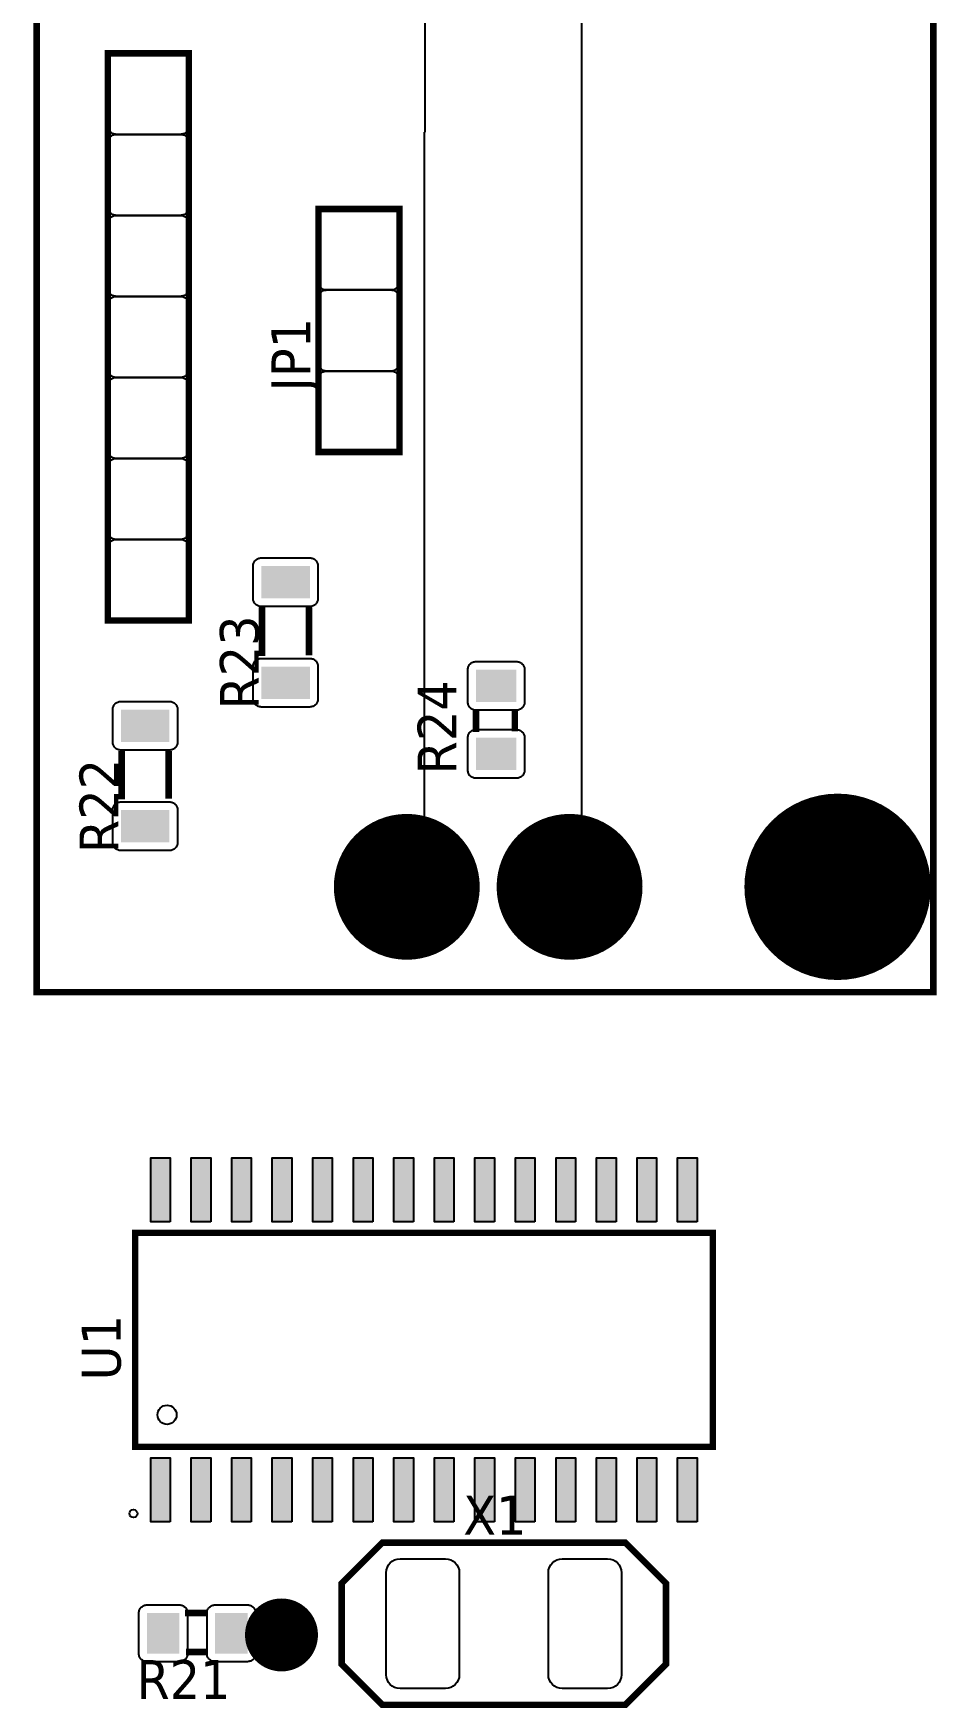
# Model space of a CAD drawing. Header units: millimetres. Extents: x 123.5 to 144.3, y 105.4 to 121.6.
# Drawn here: x 130.724 to 132.73, y 110.801 to 114.51 of the extents above; entities that cross this region are included whole.
import ezdxf

# ---------------------------------------------------------------- set-up
doc = ezdxf.new("R2010")
doc.units = ezdxf.units.MM
doc.layers.add('DESC', color=250, linetype='Continuous')
doc.layers.add('WIRES', color=7, linetype='Continuous')
doc.styles.get("Standard").update_dxf_attribs({"font": 'tahoma.ttf'})

# ---------------------------------------------------------------- blocks, each defined once
blk = doc.blocks.new('RPAD')
blk.add_trace([(-0.5, -0.5), (-0.5, 0.5), (0.5, -0.5), (0.5, 0.5)])
blk = doc.blocks.new('EPAD')
at = {"const_width": 0.5}
blk.add_lwpolyline([(-0.25, 0, 1), (0.25, 0, 1)], format="xyb", close=True, dxfattribs=at)
blk = doc.blocks.new('PuenteH')
for points, const_width in [([(133.1718, 113.9367), (134.2781, 113.9367), (134.2781, 116.1453), (133.1718, 116.1453), (133.1718, 113.9367)], 0.008), ([(133.1718, 113.9367), (134.2781, 113.9367), (134.2781, 116.1453), (133.1718, 116.1453), (133.1718, 113.9367)], 0.008), ([(133.1718, 113.9367), (134.2781, 113.9367), (134.2781, 116.1453), (133.1718, 116.1453), (133.1718, 113.9367)], 0.008), ([(133.2596, 114.3953), (133.3596, 114.3953), (133.3596, 115.0953), (133.2596, 115.0953), (133.2596, 114.3953)], 0.008), ([(133.2596, 114.3953), (133.3596, 114.3953), (133.3596, 115.0953), (133.2596, 115.0953), (133.2596, 114.3953)], 0.008), ([(133.2596, 114.3953), (133.3596, 114.3953), (133.3596, 115.0953), (133.2596, 115.0953), (133.2596, 114.3953)], 0.008), ([(133.5195, 114.6032), (133.6195, 114.6032), (133.6195, 114.9032), (133.5195, 114.9032), (133.5195, 114.6032)], 0.008), ([(133.5195, 114.6032), (133.6195, 114.6032), (133.6195, 114.9032), (133.5195, 114.9032), (133.5195, 114.6032)], 0.008), ([(133.5195, 114.6032), (133.6195, 114.6032), (133.6195, 114.9032), (133.5195, 114.9032), (133.5195, 114.6032)], 0.008), ([(133.4499, 114.3515), (133.4499, 114.4115)], 0.008), ([(133.4499, 114.3515), (133.4499, 114.4115)], 0.008), ([(133.4499, 114.3515), (133.4499, 114.4115)], 0.008), ([(133.5079, 114.3525), (133.5079, 114.4115)], 0.008), ([(133.5079, 114.3525), (133.5079, 114.4115)], 0.008), ([(133.5079, 114.3525), (133.5079, 114.4115)], 0.008), ([(133.7138, 114.2856), (133.7138, 114.2576)], 0.008), ([(133.7138, 114.2856), (133.7138, 114.2576)], 0.008), ([(133.7138, 114.2856), (133.7138, 114.2576)], 0.008), ([(133.7618, 114.2856), (133.7618, 114.2586)], 0.008), ([(133.7618, 114.2856), (133.7618, 114.2586)], 0.008), ([(133.7618, 114.2856), (133.7618, 114.2586)], 0.008), ([(133.2767, 114.1744), (133.2767, 114.2344)], 0.008), ([(133.2767, 114.1744), (133.2767, 114.2344)], 0.008), ([(133.2767, 114.1744), (133.2767, 114.2344)], 0.008), ([(133.3347, 114.1754), (133.3347, 114.2344)], 0.008), ([(133.3347, 114.1754), (133.3347, 114.2344)], 0.008), ([(133.3347, 114.1754), (133.3347, 114.2344)], 0.008), ([(134.0059, 113.3756), (134.0059, 113.6394), (133.2933, 113.6394), (133.2933, 113.3756), (134.0059, 113.3756)], 0.00787), ([(134.0059, 113.3756), (134.0059, 113.6394), (133.2933, 113.6394), (133.2933, 113.3756), (134.0059, 113.3756)], 0.00787), ([(134.0059, 113.3756), (134.0059, 113.6394), (133.2933, 113.6394), (133.2933, 113.3756), (134.0059, 113.3756)], 0.00787), ([(133.5982, 113.2571), (133.8982, 113.2571), (133.9482, 113.2071), (133.9482, 113.1071), (133.8982, 113.0571), (133.5982, 113.0571), (133.5482, 113.1071), (133.5482, 113.2071), (133.5982, 113.2571)], 0.008), ([(133.5982, 113.2571), (133.8982, 113.2571), (133.9482, 113.2071), (133.9482, 113.1071), (133.8982, 113.0571), (133.5982, 113.0571), (133.5482, 113.1071), (133.5482, 113.2071), (133.5982, 113.2571)], 0.008), ([(133.5982, 113.2571), (133.8982, 113.2571), (133.9482, 113.2071), (133.9482, 113.1071), (133.8982, 113.0571), (133.5982, 113.0571), (133.5482, 113.1071), (133.5482, 113.2071), (133.5982, 113.2571)], 0.008), ([(133.383, 113.1703), (133.355, 113.1703)], 0.008), ([(133.383, 113.1703), (133.355, 113.1703)], 0.008), ([(133.383, 113.1703), (133.355, 113.1703)], 0.008), ([(133.383, 113.1223), (133.356, 113.1223)], 0.008), ([(133.383, 113.1223), (133.356, 113.1223)], 0.008), ([(133.383, 113.1223), (133.356, 113.1223)], 0.008)]:
    blk.add_lwpolyline(points, dxfattribs=dict(const_width=const_width))
for points in [[(133.2596, 115.0053), (133.2596, 115.0853), (133.2597, 115.0864), (133.2598, 115.0874), (133.2601, 115.0883), (133.2604, 115.0893), (133.2608, 115.0901), (133.2613, 115.091), (133.2619, 115.0917), (133.2625, 115.0924), (133.2632, 115.0931), (133.264, 115.0936), (133.2648, 115.0941), (133.2657, 115.0945), (133.2666, 115.0949), (133.2676, 115.0951), (133.2686, 115.0953), (133.2696, 115.0953), (133.3496, 115.0953), (133.3507, 115.0953), (133.3517, 115.0951), (133.3526, 115.0949), (133.3536, 115.0945), (133.3544, 115.0941), (133.3553, 115.0936), (133.356, 115.0931), (133.3567, 115.0924), (133.3574, 115.0917), (133.3579, 115.091), (133.3584, 115.0901), (133.3589, 115.0893), (133.3592, 115.0883), (133.3594, 115.0874), (133.3596, 115.0864), (133.3596, 115.0853), (133.3596, 115.0053), (133.3596, 115.0043), (133.3594, 115.0033), (133.3592, 115.0023), (133.3589, 115.0014), (133.3584, 115.0005), (133.3579, 114.9997), (133.3574, 114.9989), (133.3567, 114.9982), (133.356, 114.9976), (133.3553, 114.997), (133.3544, 114.9965), (133.3536, 114.9961), (133.3526, 114.9958), (133.3517, 114.9955), (133.3507, 114.9954), (133.3496, 114.9953), (133.2696, 114.9953), (133.2686, 114.9954), (133.2676, 114.9955), (133.2666, 114.9958), (133.2657, 114.9961), (133.2648, 114.9965), (133.264, 114.997), (133.2632, 114.9976), (133.2625, 114.9982), (133.2619, 114.9989), (133.2613, 114.9997), (133.2608, 115.0005), (133.2604, 115.0014), (133.2601, 115.0023), (133.2598, 115.0033), (133.2597, 115.0043), (133.2596, 115.0053)], [(133.2596, 114.9053), (133.2596, 114.9853), (133.2597, 114.9864), (133.2598, 114.9874), (133.2601, 114.9883), (133.2604, 114.9893), (133.2608, 114.9901), (133.2613, 114.991), (133.2619, 114.9917), (133.2625, 114.9924), (133.2632, 114.9931), (133.264, 114.9936), (133.2648, 114.9941), (133.2657, 114.9945), (133.2666, 114.9949), (133.2676, 114.9951), (133.2686, 114.9953), (133.2696, 114.9953), (133.3496, 114.9953), (133.3507, 114.9953), (133.3517, 114.9951), (133.3526, 114.9949), (133.3536, 114.9945), (133.3544, 114.9941), (133.3553, 114.9936), (133.356, 114.9931), (133.3567, 114.9924), (133.3574, 114.9917), (133.3579, 114.991), (133.3584, 114.9901), (133.3589, 114.9893), (133.3592, 114.9883), (133.3594, 114.9874), (133.3596, 114.9864), (133.3596, 114.9853), (133.3596, 114.9053), (133.3596, 114.9043), (133.3594, 114.9033), (133.3592, 114.9023), (133.3589, 114.9014), (133.3584, 114.9005), (133.3579, 114.8997), (133.3574, 114.8989), (133.3567, 114.8982), (133.356, 114.8976), (133.3553, 114.897), (133.3544, 114.8965), (133.3536, 114.8961), (133.3526, 114.8958), (133.3517, 114.8955), (133.3507, 114.8954), (133.3496, 114.8953), (133.2696, 114.8953), (133.2686, 114.8954), (133.2676, 114.8955), (133.2666, 114.8958), (133.2657, 114.8961), (133.2648, 114.8965), (133.264, 114.897), (133.2632, 114.8976), (133.2625, 114.8982), (133.2619, 114.8989), (133.2613, 114.8997), (133.2608, 114.9005), (133.2604, 114.9014), (133.2601, 114.9023), (133.2598, 114.9033), (133.2597, 114.9043), (133.2596, 114.9053)], [(133.2596, 114.8053), (133.2596, 114.8853), (133.2597, 114.8864), (133.2598, 114.8874), (133.2601, 114.8883), (133.2604, 114.8893), (133.2608, 114.8901), (133.2613, 114.891), (133.2619, 114.8917), (133.2625, 114.8924), (133.2632, 114.8931), (133.264, 114.8936), (133.2648, 114.8941), (133.2657, 114.8945), (133.2666, 114.8949), (133.2676, 114.8951), (133.2686, 114.8953), (133.2696, 114.8953), (133.3496, 114.8953), (133.3507, 114.8953), (133.3517, 114.8951), (133.3526, 114.8949), (133.3536, 114.8945), (133.3544, 114.8941), (133.3553, 114.8936), (133.356, 114.8931), (133.3567, 114.8924), (133.3574, 114.8917), (133.3579, 114.891), (133.3584, 114.8901), (133.3589, 114.8893), (133.3592, 114.8883), (133.3594, 114.8874), (133.3596, 114.8864), (133.3596, 114.8853), (133.3596, 114.8053), (133.3596, 114.8043), (133.3594, 114.8033), (133.3592, 114.8023), (133.3589, 114.8014), (133.3584, 114.8005), (133.3579, 114.7997), (133.3574, 114.7989), (133.3567, 114.7982), (133.356, 114.7976), (133.3553, 114.797), (133.3544, 114.7965), (133.3536, 114.7961), (133.3526, 114.7958), (133.3517, 114.7955), (133.3507, 114.7954), (133.3496, 114.7953), (133.2696, 114.7953), (133.2686, 114.7954), (133.2676, 114.7955), (133.2666, 114.7958), (133.2657, 114.7961), (133.2648, 114.7965), (133.264, 114.797), (133.2632, 114.7976), (133.2625, 114.7982), (133.2619, 114.7989), (133.2613, 114.7997), (133.2608, 114.8005), (133.2604, 114.8014), (133.2601, 114.8023), (133.2598, 114.8033), (133.2597, 114.8043), (133.2596, 114.8053)], [(133.5195, 114.8132), (133.5195, 114.8932), (133.5195, 114.8942), (133.5197, 114.8952), (133.5199, 114.8962), (133.5202, 114.8971), (133.5207, 114.898), (133.5212, 114.8988), (133.5217, 114.8996), (133.5224, 114.9003), (133.5231, 114.9009), (133.5238, 114.9015), (133.5247, 114.902), (133.5255, 114.9024), (133.5265, 114.9028), (133.5274, 114.903), (133.5284, 114.9031), (133.5295, 114.9032), (133.6095, 114.9032), (133.6105, 114.9031), (133.6115, 114.903), (133.6125, 114.9028), (133.6134, 114.9024), (133.6143, 114.902), (133.6151, 114.9015), (133.6159, 114.9009), (133.6166, 114.9003), (133.6172, 114.8996), (133.6178, 114.8988), (133.6183, 114.898), (133.6187, 114.8971), (133.619, 114.8962), (133.6193, 114.8952), (133.6194, 114.8942), (133.6195, 114.8932), (133.6195, 114.8132), (133.6194, 114.8122), (133.6193, 114.8111), (133.619, 114.8102), (133.6187, 114.8093), (133.6183, 114.8084), (133.6178, 114.8076), (133.6172, 114.8068), (133.6166, 114.8061), (133.6159, 114.8054), (133.6151, 114.8049), (133.6143, 114.8044), (133.6134, 114.804), (133.6125, 114.8036), (133.6115, 114.8034), (133.6105, 114.8032), (133.6095, 114.8032), (133.5295, 114.8032), (133.5284, 114.8032), (133.5274, 114.8034), (133.5265, 114.8036), (133.5255, 114.804), (133.5247, 114.8044), (133.5238, 114.8049), (133.5231, 114.8054), (133.5224, 114.8061), (133.5217, 114.8068), (133.5212, 114.8076), (133.5207, 114.8084), (133.5202, 114.8093), (133.5199, 114.8102), (133.5197, 114.8111), (133.5195, 114.8122), (133.5195, 114.8132)], [(133.2596, 114.7053), (133.2596, 114.7853), (133.2597, 114.7864), (133.2598, 114.7874), (133.2601, 114.7883), (133.2604, 114.7893), (133.2608, 114.7901), (133.2613, 114.791), (133.2619, 114.7917), (133.2625, 114.7924), (133.2632, 114.7931), (133.264, 114.7936), (133.2648, 114.7941), (133.2657, 114.7945), (133.2666, 114.7949), (133.2676, 114.7951), (133.2686, 114.7953), (133.2696, 114.7953), (133.3496, 114.7953), (133.3507, 114.7953), (133.3517, 114.7951), (133.3526, 114.7949), (133.3536, 114.7945), (133.3544, 114.7941), (133.3553, 114.7936), (133.356, 114.7931), (133.3567, 114.7924), (133.3574, 114.7917), (133.3579, 114.791), (133.3584, 114.7901), (133.3589, 114.7893), (133.3592, 114.7883), (133.3594, 114.7874), (133.3596, 114.7864), (133.3596, 114.7853), (133.3596, 114.7053), (133.3596, 114.7043), (133.3594, 114.7033), (133.3592, 114.7023), (133.3589, 114.7014), (133.3584, 114.7005), (133.3579, 114.6997), (133.3574, 114.6989), (133.3567, 114.6982), (133.356, 114.6976), (133.3553, 114.697), (133.3544, 114.6965), (133.3536, 114.6961), (133.3526, 114.6958), (133.3517, 114.6955), (133.3507, 114.6954), (133.3496, 114.6953), (133.2696, 114.6953), (133.2686, 114.6954), (133.2676, 114.6955), (133.2666, 114.6958), (133.2657, 114.6961), (133.2648, 114.6965), (133.264, 114.697), (133.2632, 114.6976), (133.2625, 114.6982), (133.2619, 114.6989), (133.2613, 114.6997), (133.2608, 114.7005), (133.2604, 114.7014), (133.2601, 114.7023), (133.2598, 114.7033), (133.2597, 114.7043), (133.2596, 114.7053)], [(133.5195, 114.7132), (133.5195, 114.7932), (133.5195, 114.7942), (133.5197, 114.7952), (133.5199, 114.7962), (133.5202, 114.7971), (133.5207, 114.798), (133.5212, 114.7988), (133.5217, 114.7996), (133.5224, 114.8003), (133.5231, 114.8009), (133.5238, 114.8015), (133.5247, 114.802), (133.5255, 114.8024), (133.5265, 114.8028), (133.5274, 114.803), (133.5284, 114.8031), (133.5295, 114.8032), (133.6095, 114.8032), (133.6105, 114.8031), (133.6115, 114.803), (133.6125, 114.8028), (133.6134, 114.8024), (133.6143, 114.802), (133.6151, 114.8015), (133.6159, 114.8009), (133.6166, 114.8003), (133.6172, 114.7996), (133.6178, 114.7988), (133.6183, 114.798), (133.6187, 114.7971), (133.619, 114.7962), (133.6193, 114.7952), (133.6194, 114.7942), (133.6195, 114.7932), (133.6195, 114.7132), (133.6194, 114.7122), (133.6193, 114.7111), (133.619, 114.7102), (133.6187, 114.7093), (133.6183, 114.7084), (133.6178, 114.7076), (133.6172, 114.7068), (133.6166, 114.7061), (133.6159, 114.7054), (133.6151, 114.7049), (133.6143, 114.7044), (133.6134, 114.704), (133.6125, 114.7036), (133.6115, 114.7034), (133.6105, 114.7032), (133.6095, 114.7032), (133.5295, 114.7032), (133.5284, 114.7032), (133.5274, 114.7034), (133.5265, 114.7036), (133.5255, 114.704), (133.5247, 114.7044), (133.5238, 114.7049), (133.5231, 114.7054), (133.5224, 114.7061), (133.5217, 114.7068), (133.5212, 114.7076), (133.5207, 114.7084), (133.5202, 114.7093), (133.5199, 114.7102), (133.5197, 114.7111), (133.5195, 114.7122), (133.5195, 114.7132)], [(133.2596, 114.6053), (133.2596, 114.6853), (133.2597, 114.6864), (133.2598, 114.6874), (133.2601, 114.6883), (133.2604, 114.6893), (133.2608, 114.6901), (133.2613, 114.691), (133.2619, 114.6917), (133.2625, 114.6924), (133.2632, 114.6931), (133.264, 114.6936), (133.2648, 114.6941), (133.2657, 114.6945), (133.2666, 114.6949), (133.2676, 114.6951), (133.2686, 114.6953), (133.2696, 114.6953), (133.3496, 114.6953), (133.3507, 114.6953), (133.3517, 114.6951), (133.3526, 114.6949), (133.3536, 114.6945), (133.3544, 114.6941), (133.3553, 114.6936), (133.356, 114.6931), (133.3567, 114.6924), (133.3574, 114.6917), (133.3579, 114.691), (133.3584, 114.6901), (133.3589, 114.6893), (133.3592, 114.6883), (133.3594, 114.6874), (133.3596, 114.6864), (133.3596, 114.6853), (133.3596, 114.6053), (133.3596, 114.6043), (133.3594, 114.6033), (133.3592, 114.6023), (133.3589, 114.6014), (133.3584, 114.6005), (133.3579, 114.5997), (133.3574, 114.5989), (133.3567, 114.5982), (133.356, 114.5976), (133.3553, 114.597), (133.3544, 114.5965), (133.3536, 114.5961), (133.3526, 114.5958), (133.3517, 114.5955), (133.3507, 114.5954), (133.3496, 114.5953), (133.2696, 114.5953), (133.2686, 114.5954), (133.2676, 114.5955), (133.2666, 114.5958), (133.2657, 114.5961), (133.2648, 114.5965), (133.264, 114.597), (133.2632, 114.5976), (133.2625, 114.5982), (133.2619, 114.5989), (133.2613, 114.5997), (133.2608, 114.6005), (133.2604, 114.6014), (133.2601, 114.6023), (133.2598, 114.6033), (133.2597, 114.6043), (133.2596, 114.6053)], [(133.5195, 114.6132), (133.5195, 114.6932), (133.5195, 114.6942), (133.5197, 114.6952), (133.5199, 114.6962), (133.5202, 114.6971), (133.5207, 114.698), (133.5212, 114.6988), (133.5217, 114.6996), (133.5224, 114.7003), (133.5231, 114.7009), (133.5238, 114.7015), (133.5247, 114.702), (133.5255, 114.7024), (133.5265, 114.7028), (133.5274, 114.703), (133.5284, 114.7031), (133.5295, 114.7032), (133.6095, 114.7032), (133.6105, 114.7031), (133.6115, 114.703), (133.6125, 114.7028), (133.6134, 114.7024), (133.6143, 114.702), (133.6151, 114.7015), (133.6159, 114.7009), (133.6166, 114.7003), (133.6172, 114.6996), (133.6178, 114.6988), (133.6183, 114.698), (133.6187, 114.6971), (133.619, 114.6962), (133.6193, 114.6952), (133.6194, 114.6942), (133.6195, 114.6932), (133.6195, 114.6132), (133.6194, 114.6122), (133.6193, 114.6111), (133.619, 114.6102), (133.6187, 114.6093), (133.6183, 114.6084), (133.6178, 114.6076), (133.6172, 114.6068), (133.6166, 114.6061), (133.6159, 114.6054), (133.6151, 114.6049), (133.6143, 114.6044), (133.6134, 114.604), (133.6125, 114.6036), (133.6115, 114.6034), (133.6105, 114.6032), (133.6095, 114.6032), (133.5295, 114.6032), (133.5284, 114.6032), (133.5274, 114.6034), (133.5265, 114.6036), (133.5255, 114.604), (133.5247, 114.6044), (133.5238, 114.6049), (133.5231, 114.6054), (133.5224, 114.6061), (133.5217, 114.6068), (133.5212, 114.6076), (133.5207, 114.6084), (133.5202, 114.6093), (133.5199, 114.6102), (133.5197, 114.6111), (133.5195, 114.6122), (133.5195, 114.6132)], [(133.2596, 114.5053), (133.2596, 114.5853), (133.2597, 114.5864), (133.2598, 114.5874), (133.2601, 114.5883), (133.2604, 114.5893), (133.2608, 114.5901), (133.2613, 114.591), (133.2619, 114.5917), (133.2625, 114.5924), (133.2632, 114.5931), (133.264, 114.5936), (133.2648, 114.5941), (133.2657, 114.5945), (133.2666, 114.5949), (133.2676, 114.5951), (133.2686, 114.5953), (133.2696, 114.5953), (133.3496, 114.5953), (133.3507, 114.5953), (133.3517, 114.5951), (133.3526, 114.5949), (133.3536, 114.5945), (133.3544, 114.5941), (133.3553, 114.5936), (133.356, 114.5931), (133.3567, 114.5924), (133.3574, 114.5917), (133.3579, 114.591), (133.3584, 114.5901), (133.3589, 114.5893), (133.3592, 114.5883), (133.3594, 114.5874), (133.3596, 114.5864), (133.3596, 114.5853), (133.3596, 114.5053), (133.3596, 114.5043), (133.3594, 114.5033), (133.3592, 114.5023), (133.3589, 114.5014), (133.3584, 114.5005), (133.3579, 114.4997), (133.3574, 114.4989), (133.3567, 114.4982), (133.356, 114.4976), (133.3553, 114.497), (133.3544, 114.4965), (133.3536, 114.4961), (133.3526, 114.4958), (133.3517, 114.4955), (133.3507, 114.4954), (133.3496, 114.4953), (133.2696, 114.4953), (133.2686, 114.4954), (133.2676, 114.4955), (133.2666, 114.4958), (133.2657, 114.4961), (133.2648, 114.4965), (133.264, 114.497), (133.2632, 114.4976), (133.2625, 114.4982), (133.2619, 114.4989), (133.2613, 114.4997), (133.2608, 114.5005), (133.2604, 114.5014), (133.2601, 114.5023), (133.2598, 114.5033), (133.2597, 114.5043), (133.2596, 114.5053)], [(133.2596, 114.4053), (133.2596, 114.4853), (133.2597, 114.4864), (133.2598, 114.4874), (133.2601, 114.4883), (133.2604, 114.4893), (133.2608, 114.4901), (133.2613, 114.491), (133.2619, 114.4917), (133.2625, 114.4924), (133.2632, 114.4931), (133.264, 114.4936), (133.2648, 114.4941), (133.2657, 114.4945), (133.2666, 114.4949), (133.2676, 114.4951), (133.2686, 114.4953), (133.2696, 114.4953), (133.3496, 114.4953), (133.3507, 114.4953), (133.3517, 114.4951), (133.3526, 114.4949), (133.3536, 114.4945), (133.3544, 114.4941), (133.3553, 114.4936), (133.356, 114.4931), (133.3567, 114.4924), (133.3574, 114.4917), (133.3579, 114.491), (133.3584, 114.4901), (133.3589, 114.4893), (133.3592, 114.4883), (133.3594, 114.4874), (133.3596, 114.4864), (133.3596, 114.4853), (133.3596, 114.4053), (133.3596, 114.4043), (133.3594, 114.4033), (133.3592, 114.4023), (133.3589, 114.4014), (133.3584, 114.4005), (133.3579, 114.3997), (133.3574, 114.3989), (133.3567, 114.3982), (133.356, 114.3976), (133.3553, 114.397), (133.3544, 114.3965), (133.3536, 114.3961), (133.3526, 114.3958), (133.3517, 114.3955), (133.3507, 114.3954), (133.3496, 114.3953), (133.2696, 114.3953), (133.2686, 114.3954), (133.2676, 114.3955), (133.2666, 114.3958), (133.2657, 114.3961), (133.2648, 114.3965), (133.264, 114.397), (133.2632, 114.3976), (133.2625, 114.3982), (133.2619, 114.3989), (133.2613, 114.3997), (133.2608, 114.4005), (133.2604, 114.4014), (133.2601, 114.4023), (133.2598, 114.4033), (133.2597, 114.4043), (133.2596, 114.4053)], [(133.4389, 114.4225), (133.4389, 114.4625), (133.439, 114.4636), (133.4391, 114.4646), (133.4394, 114.4656), (133.4397, 114.4665), (133.4401, 114.4674), (133.4406, 114.4682), (133.4412, 114.469), (133.4418, 114.4697), (133.4425, 114.4703), (133.4433, 114.4709), (133.4441, 114.4714), (133.445, 114.4718), (133.4459, 114.4721), (133.4469, 114.4723), (133.4479, 114.4725), (133.4489, 114.4725), (133.5089, 114.4725), (133.51, 114.4725), (133.511, 114.4723), (133.5119, 114.4721), (133.5129, 114.4718), (133.5137, 114.4714), (133.5146, 114.4709), (133.5153, 114.4703), (133.516, 114.4697), (133.5167, 114.469), (133.5172, 114.4682), (133.5177, 114.4674), (133.5181, 114.4665), (133.5185, 114.4656), (133.5187, 114.4646), (133.5189, 114.4636), (133.5189, 114.4625), (133.5189, 114.4225), (133.5189, 114.4215), (133.5187, 114.4205), (133.5185, 114.4195), (133.5181, 114.4186), (133.5177, 114.4177), (133.5172, 114.4169), (133.5167, 114.4161), (133.516, 114.4154), (133.5153, 114.4148), (133.5146, 114.4142), (133.5137, 114.4137), (133.5129, 114.4133), (133.5119, 114.413), (133.511, 114.4127), (133.51, 114.4126), (133.5089, 114.4125), (133.4489, 114.4125), (133.4479, 114.4126), (133.4469, 114.4127), (133.4459, 114.413), (133.445, 114.4133), (133.4441, 114.4137), (133.4433, 114.4142), (133.4425, 114.4148), (133.4418, 114.4154), (133.4412, 114.4161), (133.4406, 114.4169), (133.4401, 114.4177), (133.4397, 114.4186), (133.4394, 114.4195), (133.4391, 114.4205), (133.439, 114.4215), (133.4389, 114.4225)], [(133.4389, 114.2985), (133.4389, 114.3385), (133.439, 114.3396), (133.4391, 114.3406), (133.4394, 114.3416), (133.4397, 114.3425), (133.4401, 114.3434), (133.4406, 114.3442), (133.4412, 114.345), (133.4418, 114.3457), (133.4425, 114.3463), (133.4433, 114.3469), (133.4441, 114.3474), (133.445, 114.3478), (133.4459, 114.3481), (133.4469, 114.3483), (133.4479, 114.3485), (133.4489, 114.3485), (133.5089, 114.3485), (133.51, 114.3485), (133.511, 114.3483), (133.5119, 114.3481), (133.5129, 114.3478), (133.5137, 114.3474), (133.5146, 114.3469), (133.5153, 114.3463), (133.516, 114.3457), (133.5167, 114.345), (133.5172, 114.3442), (133.5177, 114.3434), (133.5181, 114.3425), (133.5185, 114.3416), (133.5187, 114.3406), (133.5189, 114.3396), (133.5189, 114.3385), (133.5189, 114.2985), (133.5189, 114.2975), (133.5187, 114.2965), (133.5185, 114.2955), (133.5181, 114.2946), (133.5177, 114.2937), (133.5172, 114.2929), (133.5167, 114.2921), (133.516, 114.2914), (133.5153, 114.2908), (133.5146, 114.2902), (133.5137, 114.2897), (133.5129, 114.2893), (133.5119, 114.289), (133.511, 114.2887), (133.51, 114.2886), (133.5089, 114.2885), (133.4489, 114.2885), (133.4479, 114.2886), (133.4469, 114.2887), (133.4459, 114.289), (133.445, 114.2893), (133.4441, 114.2897), (133.4433, 114.2902), (133.4425, 114.2908), (133.4418, 114.2914), (133.4412, 114.2921), (133.4406, 114.2929), (133.4401, 114.2937), (133.4397, 114.2946), (133.4394, 114.2955), (133.4391, 114.2965), (133.439, 114.2975), (133.4389, 114.2985)], [(133.7738, 114.3346), (133.7738, 114.2946), (133.7737, 114.2936), (133.7736, 114.2926), (133.7733, 114.2916), (133.773, 114.2907), (133.7726, 114.2898), (133.7721, 114.289), (133.7715, 114.2882), (133.7709, 114.2875), (133.7702, 114.2869), (133.7694, 114.2863), (133.7686, 114.2858), (133.7677, 114.2854), (133.7668, 114.2851), (133.7658, 114.2848), (133.7648, 114.2847), (133.7638, 114.2846), (133.7138, 114.2846), (133.7127, 114.2847), (133.7117, 114.2848), (133.7107, 114.2851), (133.7098, 114.2854), (133.7089, 114.2858), (133.7081, 114.2863), (133.7074, 114.2869), (133.7067, 114.2875), (133.706, 114.2882), (133.7054, 114.289), (133.7049, 114.2898), (133.7045, 114.2907), (133.7042, 114.2916), (133.704, 114.2926), (133.7038, 114.2936), (133.7038, 114.2946), (133.7038, 114.3346), (133.7038, 114.3356), (133.704, 114.3367), (133.7042, 114.3376), (133.7045, 114.3385), (133.7049, 114.3394), (133.7054, 114.3402), (133.706, 114.341), (133.7067, 114.3417), (133.7074, 114.3424), (133.7081, 114.3429), (133.7089, 114.3434), (133.7098, 114.3438), (133.7107, 114.3442), (133.7117, 114.3444), (133.7127, 114.3446), (133.7138, 114.3446), (133.7638, 114.3446), (133.7648, 114.3446), (133.7658, 114.3444), (133.7668, 114.3442), (133.7677, 114.3438), (133.7686, 114.3434), (133.7694, 114.3429), (133.7702, 114.3424), (133.7709, 114.3417), (133.7715, 114.341), (133.7721, 114.3402), (133.7726, 114.3394), (133.773, 114.3385), (133.7733, 114.3376), (133.7736, 114.3367), (133.7737, 114.3356), (133.7738, 114.3346)], [(133.2657, 114.2454), (133.2657, 114.2854), (133.2657, 114.2864), (133.2659, 114.2874), (133.2661, 114.2884), (133.2665, 114.2893), (133.2669, 114.2902), (133.2674, 114.291), (133.2679, 114.2918), (133.2686, 114.2925), (133.2693, 114.2931), (133.2701, 114.2937), (133.2709, 114.2942), (133.2718, 114.2946), (133.2727, 114.2949), (133.2736, 114.2952), (133.2747, 114.2953), (133.2757, 114.2954), (133.3357, 114.2954), (133.3367, 114.2953), (133.3377, 114.2952), (133.3387, 114.2949), (133.3396, 114.2946), (133.3405, 114.2942), (133.3413, 114.2937), (133.3421, 114.2931), (133.3428, 114.2925), (133.3434, 114.2918), (133.344, 114.291), (133.3445, 114.2902), (133.3449, 114.2893), (133.3452, 114.2884), (133.3455, 114.2874), (133.3456, 114.2864), (133.3457, 114.2854), (133.3457, 114.2454), (133.3456, 114.2443), (133.3455, 114.2433), (133.3452, 114.2424), (133.3449, 114.2414), (133.3445, 114.2406), (133.344, 114.2397), (133.3434, 114.239), (133.3428, 114.2383), (133.3421, 114.2376), (133.3413, 114.2371), (133.3405, 114.2366), (133.3396, 114.2362), (133.3387, 114.2358), (133.3377, 114.2356), (133.3367, 114.2354), (133.3357, 114.2354), (133.2757, 114.2354), (133.2747, 114.2354), (133.2736, 114.2356), (133.2727, 114.2358), (133.2718, 114.2362), (133.2709, 114.2366), (133.2701, 114.2371), (133.2693, 114.2376), (133.2686, 114.2383), (133.2679, 114.239), (133.2674, 114.2397), (133.2669, 114.2406), (133.2665, 114.2414), (133.2661, 114.2424), (133.2659, 114.2433), (133.2657, 114.2443), (133.2657, 114.2454)], [(133.7738, 114.2506), (133.7738, 114.2106), (133.7737, 114.2096), (133.7736, 114.2086), (133.7733, 114.2076), (133.773, 114.2067), (133.7726, 114.2058), (133.7721, 114.205), (133.7715, 114.2042), (133.7709, 114.2035), (133.7702, 114.2029), (133.7694, 114.2023), (133.7686, 114.2018), (133.7677, 114.2014), (133.7668, 114.2011), (133.7658, 114.2008), (133.7648, 114.2007), (133.7638, 114.2006), (133.7138, 114.2006), (133.7127, 114.2007), (133.7117, 114.2008), (133.7107, 114.2011), (133.7098, 114.2014), (133.7089, 114.2018), (133.7081, 114.2023), (133.7074, 114.2029), (133.7067, 114.2035), (133.706, 114.2042), (133.7054, 114.205), (133.7049, 114.2058), (133.7045, 114.2067), (133.7042, 114.2076), (133.704, 114.2086), (133.7038, 114.2096), (133.7038, 114.2106), (133.7038, 114.2506), (133.7038, 114.2516), (133.704, 114.2527), (133.7042, 114.2536), (133.7045, 114.2545), (133.7049, 114.2554), (133.7054, 114.2562), (133.706, 114.257), (133.7067, 114.2577), (133.7074, 114.2584), (133.7081, 114.2589), (133.7089, 114.2594), (133.7098, 114.2598), (133.7107, 114.2602), (133.7117, 114.2604), (133.7127, 114.2606), (133.7138, 114.2606), (133.7638, 114.2606), (133.7648, 114.2606), (133.7658, 114.2604), (133.7668, 114.2602), (133.7677, 114.2598), (133.7686, 114.2594), (133.7694, 114.2589), (133.7702, 114.2584), (133.7709, 114.2577), (133.7715, 114.257), (133.7721, 114.2562), (133.7726, 114.2554), (133.773, 114.2545), (133.7733, 114.2536), (133.7736, 114.2527), (133.7737, 114.2516), (133.7738, 114.2506)], [(133.2657, 114.1214), (133.2657, 114.1614), (133.2657, 114.1624), (133.2659, 114.1634), (133.2661, 114.1644), (133.2665, 114.1653), (133.2669, 114.1662), (133.2674, 114.167), (133.2679, 114.1678), (133.2686, 114.1685), (133.2693, 114.1691), (133.2701, 114.1697), (133.2709, 114.1702), (133.2718, 114.1706), (133.2727, 114.1709), (133.2736, 114.1712), (133.2747, 114.1713), (133.2757, 114.1714), (133.3357, 114.1714), (133.3367, 114.1713), (133.3377, 114.1712), (133.3387, 114.1709), (133.3396, 114.1706), (133.3405, 114.1702), (133.3413, 114.1697), (133.3421, 114.1691), (133.3428, 114.1685), (133.3434, 114.1678), (133.344, 114.167), (133.3445, 114.1662), (133.3449, 114.1653), (133.3452, 114.1644), (133.3455, 114.1634), (133.3456, 114.1624), (133.3457, 114.1614), (133.3457, 114.1214), (133.3456, 114.1203), (133.3455, 114.1193), (133.3452, 114.1184), (133.3449, 114.1174), (133.3445, 114.1166), (133.344, 114.1157), (133.3434, 114.115), (133.3428, 114.1143), (133.3421, 114.1136), (133.3413, 114.1131), (133.3405, 114.1126), (133.3396, 114.1122), (133.3387, 114.1118), (133.3377, 114.1116), (133.3367, 114.1114), (133.3357, 114.1114), (133.2757, 114.1114), (133.2747, 114.1114), (133.2736, 114.1116), (133.2727, 114.1118), (133.2718, 114.1122), (133.2709, 114.1126), (133.2701, 114.1131), (133.2693, 114.1136), (133.2686, 114.1143), (133.2679, 114.115), (133.2674, 114.1157), (133.2669, 114.1166), (133.2665, 114.1174), (133.2661, 114.1184), (133.2659, 114.1193), (133.2657, 114.1203), (133.2657, 114.1214)], [(133.3366, 113.6531), (133.3126, 113.6531), (133.3126, 113.7321), (133.3366, 113.7321), (133.3366, 113.6531)], [(133.3866, 113.6531), (133.3626, 113.6531), (133.3626, 113.7321), (133.3866, 113.7321), (133.3866, 113.6531)], [(133.4366, 113.6531), (133.4126, 113.6531), (133.4126, 113.7321), (133.4366, 113.7321), (133.4366, 113.6531)], [(133.4866, 113.6531), (133.4626, 113.6531), (133.4626, 113.7321), (133.4866, 113.7321), (133.4866, 113.6531)], [(133.5366, 113.6531), (133.5126, 113.6531), (133.5126, 113.7321), (133.5366, 113.7321), (133.5366, 113.6531)], [(133.5866, 113.6531), (133.5626, 113.6531), (133.5626, 113.7321), (133.5866, 113.7321), (133.5866, 113.6531)], [(133.6366, 113.6531), (133.6126, 113.6531), (133.6126, 113.7321), (133.6366, 113.7321), (133.6366, 113.6531)], [(133.6866, 113.6531), (133.6626, 113.6531), (133.6626, 113.7321), (133.6866, 113.7321), (133.6866, 113.6531)], [(133.7366, 113.6531), (133.7126, 113.6531), (133.7126, 113.7321), (133.7366, 113.7321), (133.7366, 113.6531)], [(133.7866, 113.6531), (133.7626, 113.6531), (133.7626, 113.7321), (133.7866, 113.7321), (133.7866, 113.6531)], [(133.8366, 113.6531), (133.8126, 113.6531), (133.8126, 113.7321), (133.8366, 113.7321), (133.8366, 113.6531)], [(133.8866, 113.6531), (133.8626, 113.6531), (133.8626, 113.7321), (133.8866, 113.7321), (133.8866, 113.6531)], [(133.9366, 113.6531), (133.9126, 113.6531), (133.9126, 113.7321), (133.9366, 113.7321), (133.9366, 113.6531)], [(133.9866, 113.6531), (133.9626, 113.6531), (133.9626, 113.7321), (133.9866, 113.7321), (133.9866, 113.6531)], [(133.3366, 113.283), (133.3126, 113.283), (133.3126, 113.362), (133.3366, 113.362), (133.3366, 113.283)], [(133.3866, 113.283), (133.3626, 113.283), (133.3626, 113.362), (133.3866, 113.362), (133.3866, 113.283)], [(133.4366, 113.283), (133.4126, 113.283), (133.4126, 113.362), (133.4366, 113.362), (133.4366, 113.283)], [(133.4866, 113.283), (133.4626, 113.283), (133.4626, 113.362), (133.4866, 113.362), (133.4866, 113.283)], [(133.5366, 113.283), (133.5126, 113.283), (133.5126, 113.362), (133.5366, 113.362), (133.5366, 113.283)], [(133.5866, 113.283), (133.5626, 113.283), (133.5626, 113.362), (133.5866, 113.362), (133.5866, 113.283)], [(133.6366, 113.283), (133.6126, 113.283), (133.6126, 113.362), (133.6366, 113.362), (133.6366, 113.283)], [(133.6866, 113.283), (133.6626, 113.283), (133.6626, 113.362), (133.6866, 113.362), (133.6866, 113.283)], [(133.7366, 113.283), (133.7126, 113.283), (133.7126, 113.362), (133.7366, 113.362), (133.7366, 113.283)], [(133.7866, 113.283), (133.7626, 113.283), (133.7626, 113.362), (133.7866, 113.362), (133.7866, 113.283)], [(133.8366, 113.283), (133.8126, 113.283), (133.8126, 113.362), (133.8366, 113.362), (133.8366, 113.283)], [(133.8866, 113.283), (133.8626, 113.283), (133.8626, 113.362), (133.8866, 113.362), (133.8866, 113.283)], [(133.9366, 113.283), (133.9126, 113.283), (133.9126, 113.362), (133.9366, 113.362), (133.9366, 113.283)], [(133.9866, 113.283), (133.9626, 113.283), (133.9626, 113.362), (133.9866, 113.362), (133.9866, 113.283)], [(133.6202, 113.2371), (133.6762, 113.2371), (133.6797, 113.2368), (133.6829, 113.2358), (133.6858, 113.2343), (133.6883, 113.2322), (133.6904, 113.2297), (133.6919, 113.2268), (133.6929, 113.2236), (133.6932, 113.2201), (133.6932, 113.0941), (133.6929, 113.0907), (133.6919, 113.0874), (133.6904, 113.0845), (133.6883, 113.082), (133.6858, 113.08), (133.6829, 113.0784), (133.6797, 113.0775), (133.6762, 113.0771), (133.6202, 113.0771), (133.6167, 113.0775), (133.6135, 113.0784), (133.6106, 113.08), (133.6081, 113.082), (133.6061, 113.0845), (133.6045, 113.0874), (133.6035, 113.0907), (133.6032, 113.0941), (133.6032, 113.2201), (133.6035, 113.2236), (133.6045, 113.2268), (133.6061, 113.2297), (133.6081, 113.2322), (133.6106, 113.2343), (133.6135, 113.2358), (133.6167, 113.2368), (133.6202, 113.2371)], [(133.8202, 113.2371), (133.8762, 113.2371), (133.8797, 113.2368), (133.8829, 113.2358), (133.8858, 113.2343), (133.8883, 113.2322), (133.8904, 113.2297), (133.8919, 113.2268), (133.8929, 113.2236), (133.8932, 113.2201), (133.8932, 113.0941), (133.8929, 113.0907), (133.8919, 113.0874), (133.8904, 113.0845), (133.8883, 113.082), (133.8858, 113.08), (133.8829, 113.0784), (133.8797, 113.0775), (133.8762, 113.0771), (133.8202, 113.0771), (133.8167, 113.0775), (133.8135, 113.0784), (133.8106, 113.08), (133.8081, 113.082), (133.8061, 113.0845), (133.8045, 113.0874), (133.8035, 113.0907), (133.8032, 113.0941), (133.8032, 113.2201), (133.8035, 113.2236), (133.8045, 113.2268), (133.8061, 113.2297), (133.8081, 113.2322), (133.8106, 113.2343), (133.8135, 113.2358), (133.8167, 113.2368), (133.8202, 113.2371)], [(133.348, 113.1103), (133.308, 113.1103), (133.307, 113.1104), (133.3059, 113.1105), (133.305, 113.1108), (133.3041, 113.1111), (133.3032, 113.1115), (133.3024, 113.112), (133.3016, 113.1126), (133.3009, 113.1132), (133.3002, 113.1139), (133.2997, 113.1147), (133.2992, 113.1155), (133.2988, 113.1164), (133.2984, 113.1173), (133.2982, 113.1183), (133.298, 113.1193), (133.298, 113.1203), (133.298, 113.1703), (133.298, 113.1714), (133.2982, 113.1724), (133.2984, 113.1733), (133.2988, 113.1743), (133.2992, 113.1751), (133.2997, 113.176), (133.3002, 113.1767), (133.3009, 113.1774), (133.3016, 113.1781), (133.3024, 113.1786), (133.3032, 113.1791), (133.3041, 113.1795), (133.305, 113.1799), (133.3059, 113.1801), (133.307, 113.1803), (133.308, 113.1803), (133.348, 113.1803), (133.349, 113.1803), (133.35, 113.1801), (133.351, 113.1799), (133.3519, 113.1795), (133.3528, 113.1791), (133.3536, 113.1786), (133.3544, 113.1781), (133.3551, 113.1774), (133.3557, 113.1767), (133.3563, 113.176), (133.3568, 113.1751), (133.3572, 113.1743), (133.3575, 113.1733), (133.3578, 113.1724), (133.3579, 113.1714), (133.358, 113.1703), (133.358, 113.1203), (133.3579, 113.1193), (133.3578, 113.1183), (133.3575, 113.1173), (133.3572, 113.1164), (133.3568, 113.1155), (133.3563, 113.1147), (133.3557, 113.1139), (133.3551, 113.1132), (133.3544, 113.1126), (133.3536, 113.112), (133.3528, 113.1115), (133.3519, 113.1111), (133.351, 113.1108), (133.35, 113.1105), (133.349, 113.1104), (133.348, 113.1103)], [(133.432, 113.1103), (133.392, 113.1103), (133.391, 113.1104), (133.3899, 113.1105), (133.389, 113.1108), (133.3881, 113.1111), (133.3872, 113.1115), (133.3864, 113.112), (133.3856, 113.1126), (133.3849, 113.1132), (133.3842, 113.1139), (133.3837, 113.1147), (133.3832, 113.1155), (133.3828, 113.1164), (133.3824, 113.1173), (133.3822, 113.1183), (133.382, 113.1193), (133.382, 113.1203), (133.382, 113.1703), (133.382, 113.1714), (133.3822, 113.1724), (133.3824, 113.1733), (133.3828, 113.1743), (133.3832, 113.1751), (133.3837, 113.176), (133.3842, 113.1767), (133.3849, 113.1774), (133.3856, 113.1781), (133.3864, 113.1786), (133.3872, 113.1791), (133.3881, 113.1795), (133.389, 113.1799), (133.3899, 113.1801), (133.391, 113.1803), (133.392, 113.1803), (133.432, 113.1803), (133.433, 113.1803), (133.434, 113.1801), (133.435, 113.1799), (133.4359, 113.1795), (133.4368, 113.1791), (133.4376, 113.1786), (133.4384, 113.1781), (133.4391, 113.1774), (133.4397, 113.1767), (133.4403, 113.176), (133.4408, 113.1751), (133.4412, 113.1743), (133.4415, 113.1733), (133.4418, 113.1724), (133.4419, 113.1714), (133.442, 113.1703), (133.442, 113.1203), (133.4419, 113.1193), (133.4418, 113.1183), (133.4415, 113.1173), (133.4412, 113.1164), (133.4408, 113.1155), (133.4403, 113.1147), (133.4397, 113.1139), (133.4391, 113.1132), (133.4384, 113.1126), (133.4376, 113.112), (133.4368, 113.1115), (133.4359, 113.1111), (133.435, 113.1108), (133.434, 113.1105), (133.433, 113.1104), (133.432, 113.1103)]]:
    blk.add_lwpolyline(points, close=True)
for centre, radius in [((133.3327, 113.415), 0.0118), ((133.3327, 113.415), 0.0118), ((133.3327, 113.415), 0.0118), ((133.2913, 113.293), 0.00492), ((133.2913, 113.293), 0.00492), ((133.2913, 113.293), 0.00492)]:
    blk.add_circle(centre, radius)
for p, xscale, yscale, rotation in [((133.4789, 114.4425), 0.04, 0.06, 90), ((133.4789, 114.3185), 0.04, 0.06, 90), ((133.7388, 114.3146), 0.04, 0.05, 270), ((133.3057, 114.2654), 0.04, 0.06, 90), ((133.7388, 114.2306), 0.04, 0.05, 270), ((133.3057, 114.1414), 0.04, 0.06, 90), ((133.3246, 113.6926), 0.024, 0.079, 180), ((133.3746, 113.6926), 0.024, 0.079, 180), ((133.4246, 113.6926), 0.024, 0.079, 180), ((133.4746, 113.6926), 0.024, 0.079, 180), ((133.5246, 113.6926), 0.024, 0.079, 180), ((133.5746, 113.6926), 0.024, 0.079, 180), ((133.6246, 113.6926), 0.024, 0.079, 180), ((133.6746, 113.6926), 0.024, 0.079, 180), ((133.7246, 113.6926), 0.024, 0.079, 180), ((133.7746, 113.6926), 0.024, 0.079, 180), ((133.8246, 113.6926), 0.024, 0.079, 180), ((133.8746, 113.6926), 0.024, 0.079, 180), ((133.9246, 113.6926), 0.024, 0.079, 180), ((133.9746, 113.6926), 0.024, 0.079, 180), ((133.3246, 113.3225), 0.024, 0.079, 180), ((133.3746, 113.3225), 0.024, 0.079, 180), ((133.4246, 113.3225), 0.024, 0.079, 180), ((133.4746, 113.3225), 0.024, 0.079, 180), ((133.5246, 113.3225), 0.024, 0.079, 180), ((133.5746, 113.3225), 0.024, 0.079, 180), ((133.6246, 113.3225), 0.024, 0.079, 180), ((133.6746, 113.3225), 0.024, 0.079, 180), ((133.7246, 113.3225), 0.024, 0.079, 180), ((133.7746, 113.3225), 0.024, 0.079, 180), ((133.8246, 113.3225), 0.024, 0.079, 180), ((133.8746, 113.3225), 0.024, 0.079, 180), ((133.9246, 113.3225), 0.024, 0.079, 180), ((133.9746, 113.3225), 0.024, 0.079, 180), ((133.328, 113.1453), 0.04, 0.05, 180), ((133.412, 113.1453), 0.04, 0.05, 180)]:
    blk.add_blockref('RPAD', p, dxfattribs=dict(xscale=xscale, yscale=yscale, rotation=rotation))
for p, xscale, yscale in [((134.16, 114.0666), 0.23, 0.23), ((133.6285, 114.0666), 0.18, 0.18), ((133.8293, 114.0666), 0.18, 0.18), ((133.4739, 113.1433), 0.09, 0.09)]:
    blk.add_blockref('EPAD', p, dxfattribs=dict(xscale=xscale, yscale=yscale))
at = {"width": 1.041667}
for s, p in [('JP1', (133.5095, 114.6782)), ('JP1', (133.5095, 114.6782)), ('JP1', (133.5095, 114.6782)), ('R23', (133.4459, 114.2855)), ('R23', (133.4459, 114.2855)), ('R23', (133.4459, 114.2855)), ('R24', (133.6898, 114.2055)), ('R24', (133.6898, 114.2055)), ('R24', (133.6898, 114.2055)), ('R22', (133.2727, 114.1084)), ('R22', (133.2727, 114.1084)), ('R22', (133.2727, 114.1084)), ('U1', (133.2755, 113.4575)), ('U1', (133.2755, 113.4575)), ('U1', (133.2755, 113.4575))]:
    blk.add_text(s, height=0.048, rotation=90, dxfattribs=at).set_placement(p)
for s, p in [('X1', (133.6982, 113.2671)), ('X1', (133.6982, 113.2671)), ('X1', (133.6982, 113.2671)), ('R21', (133.295, 113.0643)), ('R21', (133.295, 113.0643)), ('R21', (133.295, 113.0643))]:
    blk.add_text(s, height=0.048, dxfattribs=at).set_placement(p)

msp = doc.modelspace()

# ---------------------------------------------------------------- linework, layer by layer
at = {"layer": 'WIRES'}
for p, q in [((131.5937, 115.2612), (131.5937, 114.2904)), ((131.9424, 112.6469), (131.9424, 115.0194)), ((131.5922, 114.2904), (131.5922, 112.6898))]:
    msp.add_line(p, q, dxfattribs=at)

# ---------------------------------------------------------------- block references
at = {"layer": 'DESC', "xscale": 1.8, "yscale": 1.8, "zscale": 1.8}
msp.add_blockref('PuenteH', (-108.9777, -92.7063), dxfattribs=at)

doc.saveas('drawing.dxf')
